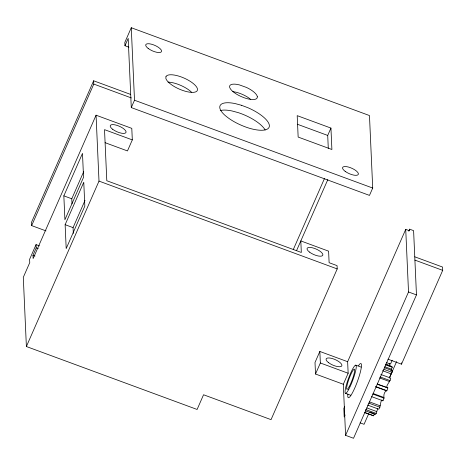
<?xml version="1.0" encoding="UTF-8"?>
<svg xmlns="http://www.w3.org/2000/svg" width="466" height="466" viewBox="0 0 466 466"><rect width="100%" height="100%" fill="white"/><g stroke="black" fill="none" stroke-linecap="round" stroke-linejoin="round"><path stroke-width="0.7" d="M389.366 377.775L391.993 372.311L392.226 370.581L384.281 367.651M367.575 405.076L378.835 409.224C380.815 406.509 380.035 402.834 381.724 399.985M386.559 387.619C386.862 383.943 390.386 381.73 390.758 378.124L380.821 374.46M365.466 410.831L375.398 414.49L376.225 413.447L377.751 408.333M371.635 396.653L382.895 400.801L384.007 398.174C383.582 395.605 383.868 391.551 386.879 390.671L387.846 387.881L377.25 383.978M365.233 412.76L373.633 415.788L374.367 413.773L369.73 412.066M390.933 370.54L392.238 367.243L392.011 366.561L385.388 364.121M130.497 94.377L93.643 80.787L31.513 222.317L31.659 225.608L46 230.897M31.659 225.608L93.788 84.078L93.643 80.787M39.476 245.879L36.063 244.621L29.608 259.323L29.754 262.62L23.3 277.322L26.387 346.523L197.101 409.463L203.555 394.76L271.043 419.645L337.209 268.923L337.058 265.626L329.118 262.702L328.606 251.168L300.815 240.922L301.327 252.456L106.796 180.732L104.518 129.653L132.309 139.899L127.468 150.932L105.1 142.683M124.964 45.732L128.191 38.375L131.278 107.576L369.48 195.4L372.707 188.048L369.474 115.551L131.272 27.727L124.818 42.435L124.964 45.732L128.931 47.194M132.309 139.899L131.796 128.366L96.066 115.195L33.127 258.566L32.981 255.269L36.208 247.918L36.063 244.621M63.842 195.86L82.482 153.401L83.542 177.29L64.908 219.748L63.842 195.86L71.781 198.784L72.009 203.852M71.781 198.784L83.723 171.587M65.129 224.694L83.764 182.235L84.829 206.123L66.195 248.582L65.129 224.694L73.069 227.618L73.325 233.414M73.069 227.618L85.01 200.421M26.387 346.523L99.002 181.099L96.066 115.195M131.278 107.576L134.505 100.225L131.272 27.727M328.285 148.287L327.715 135.437L330.942 128.086L297.197 115.644L298.153 137.062L331.897 149.504L330.942 128.086M293.312 249.508L324.522 178.414M296.545 250.65L327.837 179.556M343.308 384.264L348.149 373.237L347.636 361.703L319.845 351.457L315.004 362.49L315.517 374.023L343.308 384.264L345.586 435.343L353.525 438.273L416.464 294.902L413.598 230.647L409.626 229.179L408.752 231.171M315.517 374.023L320.358 362.991L319.845 351.457M347.636 361.703L405.729 229.365L409.701 230.827L409.626 229.179M344.7 406.422L343.826 408.42L344.211 416.988L345.085 414.99M345.586 435.343L408.519 291.972L405.729 229.365M388.702 365.857L389.832 363.288M368.728 413.662L364.057 424.305L360.09 422.843M392.18 360.253L390.491 364.097L386.518 362.635M389.355 378.077L396.607 361.564M387.957 359.175L401.511 364.173L442.7 270.35L442.554 267.053L414.763 256.807M358.447 365.717L359.793 364.045A18.215 2.907 -69.8 0 1 359.152 376.347L357.661 380.786A18.215 2.907 -69.8 0 1 350.449 396.048A18.215 2.907 -69.8 0 1 347.898 394.114M387.846 387.881L377.512 384.357M232.831 91.604L236.128 92.227A14.999 5.254 23.7 0 1 250.696 99.386M297.343 124.241L327.715 135.437M93.788 84.078L131.348 97.93M134.505 100.225L372.707 188.048M414.909 260.104L442.7 270.35M408.519 291.972L416.464 294.902M99.002 181.099L337.209 268.923M385.493 364.33L390.793 366.282M385.615 364.808L392.238 367.243M384.829 366.759L391.452 369.2M384.042 369.381L391.993 372.311M382.598 370.72L391.207 373.895M355.774 365.152L361.074 367.103M36.208 247.918L38.259 248.669M380.163 376.936L390.1 380.594M379.516 377.879L389.448 381.538M32.981 255.269L35.032 256.02M320.358 362.991L348.149 373.237M375.619 386.53L386.879 390.671M375.881 386.908L386.483 390.811M373.33 393.578L383.926 397.481M372.748 394.026L384.007 398.174M369.55 401.908L380.145 405.81M345.539 393.339L350.84 395.29M368.635 403.067L379.895 407.214M366.829 407.919L376.767 411.577M365.629 409.544L376.225 413.447M364.36 412.375L373.633 415.788M382.813 400.108L382.895 400.801M401.453 362.787L401.511 364.173M168.028 82.115A17.143 6.006 23.7 0 1 191.444 92.122M220.243 110.576A26.789 9.384 23.7 0 1 231.952 110.943L238.219 112.626A26.789 9.384 23.7 0 1 265.166 129.985M166.007 76.546L165.814 78.166A17.143 6.006 23.7 0 0 180.907 89.769A17.143 6.006 23.7 0 0 197.275 90.596L197.468 88.977A17.143 6.006 23.7 0 0 182.375 77.373A17.143 6.006 23.7 0 0 166.007 76.546M257.354 96.846L257.016 98.192A14.999 5.254 23.7 0 1 243.998 97.703L240.38 96.206A14.999 5.254 23.7 0 1 229.767 87.637A14.999 5.254 23.7 0 1 236.058 84.253L239.355 84.876L246.543 87.468A14.999 5.254 23.7 0 1 257.354 96.846M241.446 105.275L235.179 103.592A26.789 9.384 23.7 0 0 224.798 115.184C231.439 120.927 239.419 124.871 247.679 127.713A26.789 9.384 23.7 0 0 269.383 125.884A26.789 9.384 23.7 0 0 247.924 107.728L241.446 105.275M348.685 389.477A14.999 2.313 -69.8 0 0 356.199 365.728A14.999 2.313 -69.8 0 0 347.088 382.534A14.999 2.313 -69.8 0 0 348.685 389.477M349.25 386.553A10.718 1.648 -69.8 0 0 354.62 369.59A10.718 1.648 -69.8 0 0 348.108 381.596A10.718 1.648 -69.8 0 0 349.25 386.553M345.178 171.36A8.574 3 23.7 0 0 358.243 174.523A8.574 3 23.7 0 0 347.986 166.921A8.574 3 23.7 0 0 345.178 171.36M148.147 48.4A8.574 3 23.7 0 0 161.364 51.819A8.574 3 23.7 0 0 151.462 44.194A8.574 3 23.7 0 0 148.147 48.4M328.489 362.606A8.574 3 23.7 0 0 341.706 366.031A8.574 3 23.7 0 0 331.804 358.406A8.574 3 23.7 0 0 328.489 362.606M112.644 129.274A8.574 3 23.7 0 0 125.861 132.694A8.574 3 23.7 0 0 115.958 125.069A8.574 3 23.7 0 0 112.644 129.274M309.459 252.071A8.574 3 23.7 0 0 322.676 255.49A8.574 3 23.7 0 0 312.768 247.871A8.574 3 23.7 0 0 309.459 252.071"/></g></svg>
